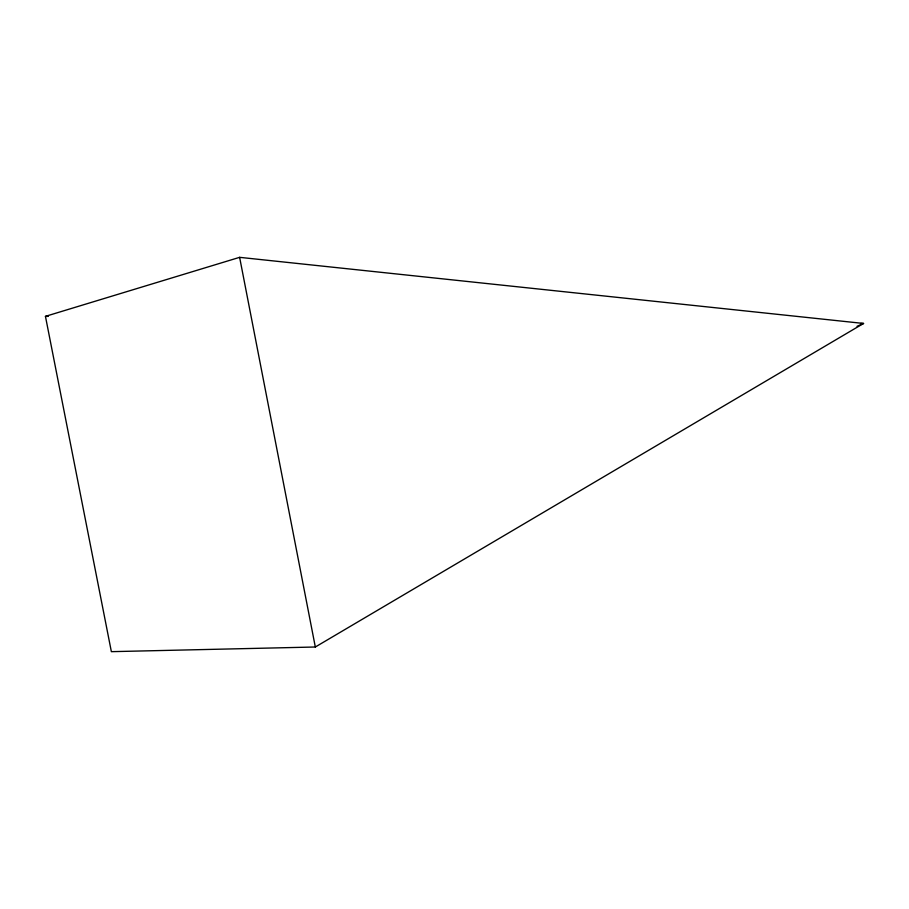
<?xml version="1.0" encoding="UTF-8"?>
<svg xmlns="http://www.w3.org/2000/svg" width="909" height="909" viewBox="0 0 909 909"><rect width="100%" height="100%" fill="white"/><g stroke="black" fill="none" stroke-linecap="round" stroke-linejoin="round"><path stroke-width="1.36" d="M315.321 647.003L863.55 323.456L239.624 257.338L45.45 316.355L111.364 651.662L315.321 647.003L239.624 257.338M857.039 326.297L863.55 323.456L860.709 323.434M45.45 316.355L48.291 316.377"/></g></svg>
